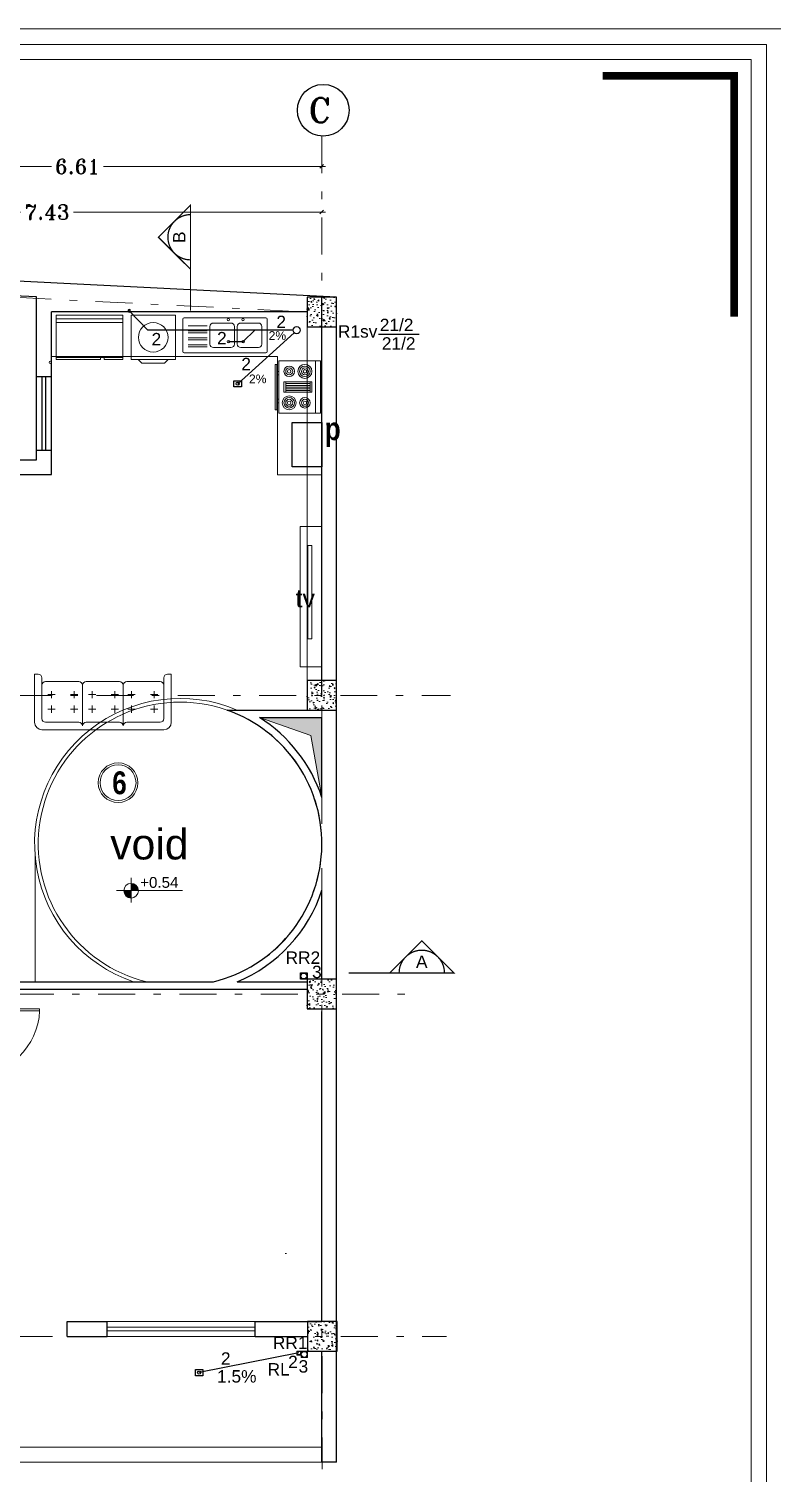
# Model space of a CAD drawing. Header units: inches. Extents: x 0 to 535, y -174 to 989.
# Drawn here: x 415.07 to 425.12, y -14.47 to 5.06 of the extents above; entities that cross this region are included whole.
import ezdxf
from ezdxf.enums import TextEntityAlignment as Align

# ---------------------------------------------------------------- set-up
doc = ezdxf.new("R2010")
doc.units = ezdxf.units.IN
doc.header["$MEASUREMENT"] = 0
doc.linetypes.add('DASHDOT', pattern=[1, 0.5, -0.25, 0, -0.25])
doc.linetypes.add('DASHDOT2', pattern=[0.5, 0.25, -0.125, 0, -0.125])
for name, color, linetype, lineweight in [('1', 1, 'Continuous', 9), ('AB', 1, 'DASHDOT2', 30), ('ax', 8, 'Continuous', 5), ('beton sabok', 9, 'Continuous', 5), ('dimension', 21, 'Continuous', 9), ('door', 1, 'Continuous', 5), ('FAZELAB', 1, 'Continuous', 30), ('font', 253, 'Continuous', 9), ('FUR', 252, 'Continuous', 5), ('Furniture', 175, 'Continuous', 5), ('kadr02$0$AEOCLG', 4, 'Continuous', 9), ('Kitchen', 7, 'Continuous', 5), ('wall', 51, 'Continuous', 25), ('window', 152, 'Continuous', 5)]:
    doc.layers.add(name, color=color, linetype=linetype, lineweight=lineweight)
doc.layers.add('Section', color=3, linetype='Continuous')
doc.styles.add('amir text b', font='swisscbo.ttf')
doc.styles.add('arial', font='arial.ttf')
doc.styles.add('ROMANT', font='romant')
doc.styles.get("Standard").update_dxf_attribs({"font": 'arial.ttf'})
doc.dimstyles.new('STANDARD$0', dxfattribs={"dimtxt": 0.2, "dimasz": 0.05, "dimexe": 0.05, "dimexo": 0.05, "dimgap": 0.05, "dimtad": 0, "dimzin": 0, "dimdsep": 46, "dimtxsty": 'ROMANT', "dimblk": 'OBLIQUE', "dimcen": 0, "dimdle": 0.05, "dimclrd": 256, "dimclre": 256, "dimclrt": 256, "dimadec": 0, "dimazin": 0, "dimtfac": 1, "dimtix": 1, "dimtofl": 0, "dimtmove": 1, "dimatfit": 3, "dimldrblk": 'OBLIQUE', "dimfxl": 1, "dimtolj": 1, "dimtzin": 0, "dimlwd": -1, "dimlwe": -1, "dimarcsym": 1})

# ---------------------------------------------------------------- blocks, each defined once
blk = doc.blocks.new('sofa25')
at = {"layer": 'Furniture'}
for p, q in [((0.825, 0.65), (-0.825, 0.65)), ((-0.275, 0.6), (-0.275, 0.05)), ((0.275, 0.05), (0.275, 0.6)), ((-0.925, 0.55), (-0.925, -0.1)), ((-0.825, -0.05), (-0.825, 0.5)), ((-0.775, 0.55), (-0.325, 0.55)), ((-0.694, 0.421), (-0.694, 0.322)), ((-0.389, 0.421), (-0.389, 0.322)), ((-0.225, 0.55), (0.225, 0.55)), ((-0.144, 0.421), (-0.144, 0.322)), ((0.161, 0.421), (0.161, 0.322)), ((0.325, 0.55), (0.775, 0.55)), ((0.389, 0.421), (0.389, 0.322)), ((0.694, 0.421), (0.694, 0.322)), ((0.825, 0.5), (0.825, -0.05)), ((0.925, -0.1), (0.925, 0.55)), ((-0.744, 0.372), (-0.644, 0.372)), ((-0.694, 0.226), (-0.694, 0.127)), ((-0.438, 0.372), (-0.339, 0.372)), ((-0.389, 0.226), (-0.389, 0.127)), ((-0.194, 0.372), (-0.094, 0.372)), ((-0.144, 0.226), (-0.144, 0.127)), ((0.112, 0.372), (0.211, 0.372)), ((0.161, 0.226), (0.161, 0.127)), ((0.438, 0.372), (0.339, 0.372)), ((0.389, 0.226), (0.389, 0.127)), ((0.744, 0.372), (0.644, 0.372)), ((0.694, 0.226), (0.694, 0.127)), ((-0.775, 0), (-0.325, 0)), ((-0.744, 0.176), (-0.644, 0.176)), ((-0.438, 0.176), (-0.339, 0.176)), ((-0.225, 0), (0.225, 0)), ((-0.194, 0.176), (-0.094, 0.176)), ((0.112, 0.176), (0.211, 0.176)), ((0.775, 0), (0.325, 0)), ((0.438, 0.176), (0.339, 0.176)), ((0.744, 0.176), (0.644, 0.176)), ((-0.925, -0.1), (-0.875, -0.1)), ((0.875, -0.1), (0.925, -0.1))]:
    blk.add_line(p, q, dxfattribs=at)
for centre, radius, start, end in [((-0.825, 0.55), 0.1, 90, 180), ((-0.325, 0.6), 0.05, 270, 0), ((-0.225, 0.6), 0.05, 180, 270), ((0.225, 0.6), 0.05, 270, 0), ((0.325, 0.6), 0.05, 180, 270), ((0.825, 0.55), 0.1, 0, 90), ((-0.775, 0.5), 0.05, 90, 180), ((0.775, 0.5), 0.05, 0, 90), ((-0.775, 0.05), 0.05, 180, 270), ((-0.325, 0.05), 0.05, 270, 0), ((-0.225, 0.05), 0.05, 180, 270), ((0.225, 0.05), 0.05, 270, 0), ((0.325, 0.05), 0.05, 180, 270), ((0.775, 0.05), 0.05, 270, 0), ((-0.875, -0.05), 0.05, 270, 0), ((0.875, -0.05), 0.05, 180, 270)]:
    blk.add_arc(centre, radius, start, end, dxfattribs=at)
blk = doc.blocks.new('ref12')
at = {"layer": 'Kitchen'}
for p, q in [((0, 0), (-0.9, 0)), ((-0.9, 0), (-0.9, -0.05)), ((0, -0.05), (0, 0)), ((-0.9, -0.05), (0, -0.05)), ((-0.9, -0.1), (-0.9, -0.05)), ((-0.9, -0.1), (-0.9, -0.6)), ((-0.9, -0.1), (0, -0.1)), ((0, -0.1), (0, -0.05)), ((0, -0.1), (0, -0.6)), ((-0.9, -0.57), (0, -0.57)), ((-0.3, -0.57), (-0.3, -0.6)), ((-0.25, -0.57), (-0.25, -0.6)), ((-0.9, -0.6), (-0.3, -0.6)), ((-0.25, -0.6), (0, -0.6))]:
    blk.add_line(p, q, dxfattribs=at)
blk = doc.blocks.new('co17')
at = {"layer": 'Kitchen'}
for p, q in [((-0.75, -0.075), (0, -0.075)), ((-0.45, -0.15), (-0.3, -0.15)), ((-0.425, -0.5), (-0.425, -0.15)), ((-0.4, -0.15), (-0.4, -0.5)), ((-0.375, -0.5), (-0.375, -0.15)), ((-0.35, -0.15), (-0.35, -0.5)), ((-0.325, -0.5), (-0.325, -0.15)), ((-0.6, -0.6), (-0.6, -0.625)), ((-0.55, -0.625), (-0.55, -0.6)), ((-0.3, -0.5), (-0.45, -0.5)), ((-0.2, -0.625), (-0.2, -0.6)), ((-0.15, -0.6), (-0.15, -0.625))]:
    blk.add_line(p, q, dxfattribs=at)
for points in [[(-0.75, -0.6), (-0.75, 0), (0, 0), (0, -0.6)], [(-0.45, -0.525), (-0.45, -0.125), (-0.3, -0.125), (-0.3, -0.525)], [(-0.7, -0.65), (-0.7, -0.625), (-0.05, -0.625), (-0.05, -0.65)]]:
    blk.add_lwpolyline(points, close=True, dxfattribs=at)
for centre, radius in [((-0.6, -0.225), 0.1), ((-0.6, -0.225), 0.075), ((-0.6, -0.225), 0.05), ((-0.6, -0.225), 0.025), ((-0.15, -0.225), 0.075), ((-0.15, -0.225), 0.05), ((-0.15, -0.225), 0.025), ((-0.6, -0.45), 0.075), ((-0.6, -0.45), 0.05), ((-0.15, -0.45), 0.1), ((-0.15, -0.45), 0.075), ((-0.15, -0.45), 0.05), ((-0.6, -0.45), 0.025), ((-0.15, -0.45), 0.025)]:
    blk.add_circle(centre, radius, dxfattribs=at)
blk = doc.blocks.new('WD_WIN4')
for p, q in [((-0.5, 0.5), (0.5, 0.5)), ((-0.5, 0.12), (0.5, 0.12)), ((-0.5, -0.12), (0.5, -0.12)), ((-0.5, -0.5), (0.5, -0.5))]:
    blk.add_line(p, q)
blk = doc.blocks.new('DR_D01')
for p, q in [((-0.45, 0.93), (-0.42, 0.93)), ((-0.45, 0.03), (-0.45, 0.93)), ((-0.42, 0.03), (-0.42, 0.93)), ((-0.5, 0.03), (-0.42, 0.03)), ((-0.5, 0.03), (-0.5, -0.03)), ((-0.45, 0.03), (-0.45, 0)), ((-0.45, 0), (-0.435, 0)), ((-0.435, 0), (-0.435, -0.03)), ((0.435, 0), (0.435, -0.03)), ((0.45, 0), (0.435, 0)), ((0.45, 0.03), (0.45, 0)), ((0.5, 0.03), (0.45, 0.03)), ((0.5, -0.03), (0.5, 0.03)), ((-0.435, -0.03), (-0.5, -0.03)), ((0.435, -0.03), (0.5, -0.03))]:
    blk.add_line(p, q)
blk.add_arc((-0.46, 0.021), 0.91, 0.5915, 87.4664)
blk = doc.blocks.new('beton')
at = {"layer": 'beton sabok'}
h = blk.add_hatch(dxfattribs=at)
h.set_pattern_fill('AR-CONC', color=256, scale=0.022857, angle=45)
h.set_pattern_definition([(95, (46.01481, 18.04323), (0.126069028, 0.105784475), [0.017142857, -0.18857143]), (40, (46.01481, 18.04323), (-0.14399821, 0.099147006), [0.013714286, -0.150857143]), (145.451444, (46.02532, 18.05205), (-0.01792918, 0.20493148), [0.014569187, -0.160261054]), (91.1842, (45.98248, 18.07555), (0.1992442, 0.14574029), [0.02571429, -0.28285714]), (141.635635, (45.9991, 18.0877), (-0.00637716, 0.30850552), [0.02185379, -0.24039172]), (36.184164, (45.98248, 18.07555), (-0.00637716, 0.30850552), [0.02057143, -0.22628571]), (66, (46.00673, 18.08364), (0.161547788, 0.03140171), [0.017142857, -0.18857143]), (11, (46.00673, 18.08364), (-0.07787625, 0.156527642), [0.013714286, -0.150857143]), (116.451445, (46.02019, 18.08625), (0.083671537, 0.18792935), [0.014569186, -0.160261054]), (82.5, (46.01481, 18.04323), (-0.0518384424, 0.055769101), [0, -0.149028571, 0, -0.153142857, 0, -0.151428571]), (52.5, (46.01481, 18.04323), (-0.021228101, 0.106265017), [0, -0.087314286, 0, -0.1456, 0, -0.057714286]), (12.5, (45.97877, 18.00719), (0.0899241525, 0.082633317), [0, -0.057142857, 0, -0.178285714, 0, -0.236571429]), (2.5, (45.9626, 17.99103), (0.07807771, 0.110436527), [0, -0.074285714, 0, -0.1184, 0, -0.168])])
h.paths.add_polyline_path([(326.844, 567.847), (327.244, 567.847), (327.244, 568.247), (326.844, 568.247)])
at = {"layer": 'wall'}
blk.add_lwpolyline([(327.244, 568.247), (327.244, 567.847), (326.844, 567.847), (326.844, 568.247)], close=True, dxfattribs=at)
blk = doc.blocks.new('_Oblique')
at = {"color": 0, "linetype": 'ByBlock', "lineweight": -2}
blk.add_line((-0.5, -0.5), (0.5, 0.5), dxfattribs=at)
blk = doc.blocks.new('*D167')
at = {"layer": 'Defpoints', "color": 0, "transparency": 16777216}
for p in [(32.954, 38.09), (32.763, 32.316), (32.926, 32.316)]:
    blk.add_point(p, dxfattribs=at)
at = {"layer": 'dimension', "transparency": 16777216}
for p, q in [((32.904, 38.09), (32.713, 38.09)), ((32.763, 38.14), (32.763, 35.563)), ((32.763, 32.266), (32.763, 34.844)), ((32.876, 32.316), (32.713, 32.316))]:
    blk.add_line(p, q, dxfattribs=at)
at = {"layer": 'dimension', "transparency": 16777216, "xscale": 0.05, "yscale": 0.05, "zscale": 0.05}
for p, rotation in [((32.763, 38.09), 90), ((32.763, 32.316), 270)]:
    blk.add_blockref('_Oblique', p, dxfattribs=dict(at, rotation=rotation))
at = {"layer": 'dimension', "transparency": 16777216, "insert": (32.763, 35.203), "char_height": 0.2, "attachment_point": 5, "rotation": 90, "style": 'ROMANT'}
blk.add_mtext('\\A1;5.77', dxfattribs=at)
blk = doc.blocks.new('*D168')
at = {"layer": 'Defpoints', "color": 0, "transparency": 16777216}
for p in [(32.467, 32.316), (32.406, 28.274), (32.763, 28.274)]:
    blk.add_point(p, dxfattribs=at)
at = {"layer": 'dimension', "transparency": 16777216}
for p, q in [((32.517, 32.316), (32.813, 32.316)), ((32.763, 32.366), (32.763, 30.664)), ((32.763, 28.224), (32.763, 29.926)), ((32.456, 28.274), (32.813, 28.274))]:
    blk.add_line(p, q, dxfattribs=at)
at = {"layer": 'dimension', "transparency": 16777216, "xscale": 0.05, "yscale": 0.05, "zscale": 0.05}
for p, rotation in [((32.763, 32.316), 90), ((32.763, 28.274), 270)]:
    blk.add_blockref('_Oblique', p, dxfattribs=dict(at, rotation=rotation))
at = {"layer": 'dimension', "transparency": 16777216, "insert": (32.763, 30.295), "char_height": 0.2, "attachment_point": 5, "rotation": 90, "style": 'ROMANT'}
blk.add_mtext('\\A1;4.04', dxfattribs=at)
blk = doc.blocks.new('*D169')
at = {"layer": 'Defpoints', "color": 0, "transparency": 16777216}
for p in [(33.172, 28.274), (32.763, 23.647), (33.172, 23.647)]:
    blk.add_point(p, dxfattribs=at)
at = {"layer": 'dimension', "transparency": 16777216}
for p, q in [((32.763, 28.324), (32.763, 26.325)), ((33.122, 28.274), (32.713, 28.274)), ((32.763, 23.597), (32.763, 25.596)), ((33.122, 23.647), (32.713, 23.647))]:
    blk.add_line(p, q, dxfattribs=at)
at = {"layer": 'dimension', "transparency": 16777216, "xscale": 0.05, "yscale": 0.05, "zscale": 0.05}
for p, rotation in [((32.763, 28.274), 90), ((32.763, 23.647), 270)]:
    blk.add_blockref('_Oblique', p, dxfattribs=dict(at, rotation=rotation))
at = {"layer": 'dimension', "transparency": 16777216, "insert": (32.763, 25.961), "char_height": 0.2, "attachment_point": 5, "rotation": 90, "style": 'ROMANT'}
blk.add_mtext('\\A1;4.63', dxfattribs=at)
blk = doc.blocks.new('*D170')
at = {"layer": 'Defpoints', "color": 0, "transparency": 16777216}
for p in [(38.306, 39.468), (38.306, 39.468), (33.975, 39.392)]:
    blk.add_point(p, dxfattribs=at)
at = {"layer": 'dimension', "transparency": 16777216}
for p, q in [((33.925, 39.468), (35.777, 39.468)), ((33.975, 39.442), (33.975, 39.518)), ((38.356, 39.468), (36.505, 39.468))]:
    blk.add_line(p, q, dxfattribs=at)
at = {"layer": 'dimension', "transparency": 16777216, "xscale": 0.05, "yscale": 0.05, "zscale": 0.05, "rotation": 180}
blk.add_blockref('_Oblique', (33.975, 39.468), dxfattribs=at)
at = {"layer": 'dimension', "transparency": 16777216, "xscale": 0.05, "yscale": 0.05, "zscale": 0.05}
blk.add_blockref('_Oblique', (38.306, 39.468), dxfattribs=at)
at = {"layer": 'dimension', "transparency": 16777216, "insert": (36.141, 39.468), "char_height": 0.2, "attachment_point": 5, "style": 'ROMANT'}
blk.add_mtext('\\A1;4.33', dxfattribs=at)
blk = doc.blocks.new('*D171')
at = {"layer": 'Defpoints', "color": 0, "transparency": 16777216}
for p in [(44.912, 39.597), (44.912, 39.469), (38.306, 38.703)]:
    blk.add_point(p, dxfattribs=at)
at = {"layer": 'dimension', "transparency": 16777216}
for p, q in [((38.256, 39.469), (41.259, 39.469)), ((38.306, 38.753), (38.306, 39.519)), ((44.962, 39.469), (41.959, 39.469)), ((44.912, 39.547), (44.912, 39.419))]:
    blk.add_line(p, q, dxfattribs=at)
at = {"layer": 'dimension', "transparency": 16777216, "xscale": 0.05, "yscale": 0.05, "zscale": 0.05, "rotation": 180}
blk.add_blockref('_Oblique', (38.306, 39.469), dxfattribs=at)
at = {"layer": 'dimension', "transparency": 16777216, "xscale": 0.05, "yscale": 0.05, "zscale": 0.05}
blk.add_blockref('_Oblique', (44.912, 39.469), dxfattribs=at)
at = {"layer": 'dimension', "transparency": 16777216, "insert": (41.609, 39.469), "char_height": 0.2, "attachment_point": 5, "style": 'ROMANT'}
blk.add_mtext('\\A1;6.61', dxfattribs=at)
blk = doc.blocks.new('*D172')
at = {"layer": 'Defpoints', "color": 0, "transparency": 16777216}
for p in [(37.481, 38.853), (44.912, 38.853), (44.912, 38.853)]:
    blk.add_point(p, dxfattribs=at)
at = {"layer": 'dimension', "transparency": 16777216}
for p, q in [((37.431, 38.853), (40.837, 38.853)), ((44.962, 38.853), (41.556, 38.853))]:
    blk.add_line(p, q, dxfattribs=at)
at = {"layer": 'dimension', "transparency": 16777216, "xscale": 0.05, "yscale": 0.05, "zscale": 0.05, "rotation": 180}
blk.add_blockref('_Oblique', (37.481, 38.853), dxfattribs=at)
at = {"layer": 'dimension', "transparency": 16777216, "xscale": 0.05, "yscale": 0.05, "zscale": 0.05}
blk.add_blockref('_Oblique', (44.912, 38.853), dxfattribs=at)
at = {"layer": 'dimension', "transparency": 16777216, "insert": (41.196, 38.853), "char_height": 0.2, "attachment_point": 5, "style": 'ROMANT'}
blk.add_mtext('\\A1;7.43', dxfattribs=at)
blk = doc.blocks.new('fgh')
at = {"layer": 'ax', "color": 67, "linetype": 'DASHDOT', "true_color": 0x727430}
for p, q in [((33.955, 39.879), (34.66, 22.701)), ((37.48, 39.879), (37.486, 31.832)), ((38.306, 39.881), (38.311, 21.997)), ((44.912, 39.879), (44.916, 21.85)), ((31.964, 38.14), (44.712, 37.501)), ((31.964, 32.316), (46.654, 32.316)), ((31.987, 28.274), (46.207, 28.274)), ((31.972, 23.647), (46.6, 23.647))]:
    blk.add_line(p, q, dxfattribs=at)
at = {"layer": 'dimension', "lineweight": -3}
for centre in [(33.974, 40.229), (37.418, 40.227), (38.343, 40.229), (44.932, 40.229), (31.615, 38.161), (31.614, 32.272), (31.628, 28.308), (31.625, 23.715)]:
    blk.add_circle(centre, 0.35, dxfattribs=at)
at = {"xscale": -1}
for p in [(361.082, -530.002), (364.525, -530.173), (371.957, -530.545), (361.334, -535.73), (365.352, -535.731), (371.957, -535.729), (361.503, -539.773), (365.353, -539.773), (371.958, -539.771), (361.709, -544.399), (365.361, -544.4), (371.963, -544.4)]:
    blk.add_blockref('beton', p, dxfattribs=at)
at = {"layer": 'dimension', "lineweight": -3, "style": 'ROMANT'}
for s, p in [('A', (33.82, 40.099)), ('B', (37.247, 40.054)), ('B', (38.173, 40.056)), ('C', (44.735, 40.062)), ('1', (31.466, 38.025)), ('2', (31.466, 32.136)), ('3', (31.48, 28.172)), ('4', (31.476, 23.579))]:
    blk.add_text(s, height=0.334, dxfattribs=at).set_placement(p)
at = {"layer": 'dimension'}
blk.add_text('/', height=0.139, dxfattribs=at).set_placement((37.508, 40.401))
for base, p1, p2, picture, middle in [((38.306, 39.468), (33.975, 39.392), (38.306, 39.468), '*D170', (36.141, 39.468)), ((44.912, 39.469), (38.306, 38.703), (44.912, 39.597), '*D171', (41.609, 39.469)), ((44.912, 38.853), (37.481, 38.853), (44.912, 38.853), '*D172', (41.196, 38.853))]:
    dim = blk.add_linear_dim(base=base, p1=p1, p2=p2, dimstyle='STANDARD$0', dxfattribs=at)
    dim.commit()
    dim.dimension.update_dxf_attribs({"geometry": picture, "text_midpoint": middle})
for base, p1, p2, picture, middle in [((32.763, 32.316), (32.954, 38.09), (32.926, 32.316), '*D167', (32.763, 35.203)), ((32.763, 28.274), (32.467, 32.316), (32.406, 28.274), '*D168', (32.763, 30.295)), ((32.763, 23.647), (33.172, 28.274), (33.172, 23.647), '*D169', (32.763, 25.961))]:
    dim = blk.add_linear_dim(base=base, p1=p1, p2=p2, angle=90, dimstyle='STANDARD$0', dxfattribs=at)
    dim.commit()
    dim.dimension.update_dxf_attribs({"geometry": picture, "text_midpoint": middle})

msp = doc.modelspace()

# ---------------------------------------------------------------- hatches: boundary and pattern name
at = {"layer": '1'}
h = msp.add_hatch(color=256, dxfattribs=at)
h.dxf.hatch_style = 1
h.paths.add_polyline_path([(419.029, -4.255), (418.185, -4.255), (418.88, -4.497), (419.029, -5.333)])
at = {"layer": 'font'}
h = msp.add_hatch(color=256, dxfattribs=at)
h.dxf.hatch_style = 1
h.paths.add_polyline_path([(416.548, -6.595, 0.413571), (416.448, -6.499), (416.448, -6.595)])
h.paths.add_polyline_path([(416.448, -6.696), (416.448, -6.595), (416.351, -6.595, 0.004741), (416.351, -6.597, 0.409311)])

# ---------------------------------------------------------------- linework, layer by layer
for p, q in [((415.173, -0.641), (415.173, 0.359)), ((415.249, -0.641), (415.249, 0.359)), ((415.297, -0.641), (415.297, 0.359)), ((415.373, -0.641), (415.373, 0.359))]:
    msp.add_line(p, q)
at = {"layer": '1'}
for p, q in [((418.88, -4.497), (418.185, -4.255)), ((419.029, -5.333), (418.88, -4.497))]:
    msp.add_line(p, q, dxfattribs=at)
for points in [[(412.336, -24.327), (425.043, -24.327), (425.043, 4.849), (404.599, 4.849), (404.599, -24.327), (412.336, -24.327)], [(424.838, -22.616), (424.838, 4.644), (404.805, 4.644), (404.805, -22.616)]]:
    msp.add_lwpolyline(points, dxfattribs=at)
at = {"layer": 'AB', "color": 7, "linetype": 'Continuous', "lineweight": 20}
msp.add_line((418.83, 1.03), (418.83, -3.754), dxfattribs=at)
at = {"layer": 'AB', "color": 1, "linetype": 'Continuous', "lineweight": 30}
msp.add_line((419.798, 0.928), (420.349, 0.928), dxfattribs=at)
for points in [[(417.842, 0.301), (417.942, 0.301), (417.942, 0.219), (417.842, 0.219)], [(417.321, -13.074), (417.421, -13.074), (417.421, -13.156), (417.321, -13.156)]]:
    msp.add_lwpolyline(points, close=True, dxfattribs=at)
for centre in [(417.892, 0.26), (417.371, -13.115)]:
    msp.add_circle(centre, 0.0217, dxfattribs=at)
at = {"layer": 'dimension', "color": 1, "linetype": 'Continuous', "lineweight": 30}
for p, q in [((418.629, -0.866), (418.629, -0.266)), ((418.629, -0.266), (419.029, -0.266)), ((419.029, -0.266), (419.029, -0.866)), ((419.029, -0.866), (418.629, -0.866))]:
    msp.add_line(p, q, dxfattribs=at)
at = {"layer": 'dimension', "const_width": 0.103}
msp.add_lwpolyline([(422.831, 4.423), (424.608, 4.423), (424.608, 1.167)], dxfattribs=at)
at = {"layer": 'door'}
for p, q in [((418.429, 0.63), (415.373, 0.63)), ((418.429, -0.973), (418.429, 0.63)), ((418.429, -0.973), (419.029, -0.973)), ((418.829, -4.155), (419.03, -4.155)), ((415.152, -6.13), (415.152, -7.829)), ((414.433, -14.124), (419.029, -14.124)), ((414.433, -14.324), (419.029, -14.324))]:
    msp.add_line(p, q, dxfattribs=at)
for radius, start, end in [(1.968, 66.8559, 251.3305), (1.918, 283.5706, 256.4294)]:
    msp.add_arc((417.113, -5.964), radius, start, end, dxfattribs=at)
at = {"layer": 'FAZELAB', "color": 1, "linetype": 'Continuous', "lineweight": 30}
for p, q in [((416.425, 1.246), (416.678, 0.983)), ((418.641, 0.983), (416.678, 0.983)), ((417.967, 0.829), (418.124, 0.983)), ((417.768, 0.829), (417.967, 0.829)), ((417.892, 0.26), (418.654, 0.95)), ((418.72, -12.849), (417.371, -13.115))]:
    msp.add_line(p, q, dxfattribs=at)
at = {"layer": 'FAZELAB', "color": 7, "linetype": 'Continuous', "lineweight": 20}
for p, q in [((418.693, -12.824), (418.837, -12.824)), ((418.693, -12.878), (418.693, -12.824)), ((418.75, -12.878), (418.693, -12.878)), ((418.75, -12.91), (418.75, -12.824)), ((418.837, -12.824), (418.837, -12.91)), ((418.837, -12.91), (418.75, -12.91))]:
    msp.add_line(p, q, dxfattribs=at)
at = {"layer": 'FAZELAB', "color": 1, "linetype": 'Continuous', "lineweight": 30}
msp.add_lwpolyline([(418.743, -7.707), (418.831, -7.707), (418.831, -7.795), (418.743, -7.795)], close=True, dxfattribs=at)
for centre, radius in [((418.69, 0.983), 0.0488), ((418.786, -7.75), 0.04), ((418.72, -12.849), 0.0255), ((418.792, -12.868), 0.04)]:
    msp.add_circle(centre, radius, dxfattribs=at)
at = {"layer": 'font'}
for p, q in [((416.45, -6.422), (416.45, -6.756)), ((417.145, -6.595), (416.251, -6.595))]:
    msp.add_line(p, q, dxfattribs=at)
for centre, radius in [((416.274, -5.136), 0.268), ((416.274, -5.136), 0.243), ((416.45, -6.597), 0.0988)]:
    msp.add_circle(centre, radius, dxfattribs=at)
at = {"layer": 'FUR', "color": 7}
for p, q in [((417.15, 0.696), (417.15, 1.133)), ((417.169, 1.152), (418.271, 1.152)), ((417.222, 1.045), (417.478, 1.045)), ((417.516, 0.796), (417.516, 1.033)), ((417.564, 1.081), (417.801, 1.081)), ((417.849, 0.796), (417.849, 1.033)), ((417.887, 0.796), (417.887, 1.033)), ((417.934, 1.081), (418.172, 1.081)), ((418.219, 0.796), (418.219, 1.033)), ((418.29, 0.696), (418.29, 1.133)), ((417.222, 0.974), (417.478, 0.974)), ((417.222, 0.95), (417.478, 0.95)), ((417.222, 0.879), (417.478, 0.879)), ((417.222, 0.855), (417.478, 0.855)), ((417.222, 0.784), (417.478, 0.784)), ((417.169, 0.677), (418.271, 0.677)), ((417.222, 0.76), (417.478, 0.76)), ((417.564, 0.748), (417.801, 0.748)), ((417.934, 0.748), (418.172, 0.748))]:
    msp.add_line(p, q, dxfattribs=at)
at = {"layer": 'FUR', "color": 1, "lineweight": 30}
for start, end in [(0, 180), (180, 359.2549)]:
    msp.add_arc((416.425, 1.246), 0.0166, start, end, dxfattribs=at)
at = {"layer": 'FUR', "color": 7}
for centre, radius, start, end in [((417.169, 1.133), 0.019, 90, 180), ((417.564, 1.033), 0.0475, 90, 180), ((417.765, 1.127), 0.0166, 0, 180), ((417.765, 1.127), 0.0166, 180, 0), ((417.801, 1.033), 0.0475, 0, 90), ((417.934, 1.033), 0.0475, 90, 180), ((417.964, 1.127), 0.0166, 0, 180), ((417.964, 1.127), 0.0166, 180, 0), ((418.172, 1.033), 0.0475, 0, 90), ((418.271, 1.133), 0.019, 0, 90), ((417.564, 0.796), 0.0475, 180, 270), ((417.768, 0.829), 0.0166, 0, 180), ((417.768, 0.829), 0.0166, 180, 0), ((417.801, 0.796), 0.0475, 270, 0), ((417.934, 0.796), 0.0475, 180, 270), ((417.967, 0.829), 0.0166, 0, 180), ((417.967, 0.829), 0.0166, 180, 0), ((418.172, 0.796), 0.0475, 270, 0), ((417.169, 0.696), 0.019, 180, 270), ((418.271, 0.696), 0.019, 270, 0), ((415.357, 0.548), 0.0166, 0, 180), ((415.357, 0.548), 0.0166, 180, 0)]:
    msp.add_arc(centre, radius, start, end, dxfattribs=at)
at = {"layer": 'Furniture', "color": 7}
for p, q in [((416.45, 1.187), (417.05, 1.187)), ((416.45, 0.587), (416.45, 1.187)), ((416.45, 0.587), (416.45, 1.187)), ((416.45, 1.187), (417.05, 1.187)), ((417.05, 1.187), (417.05, 0.587)), ((417.05, 1.187), (417.05, 0.587)), ((417.05, 0.587), (416.45, 0.587)), ((417.05, 0.587), (416.45, 0.587)), ((416.596, 0.537), (416.546, 0.587)), ((416.596, 0.537), (416.546, 0.587)), ((416.95, 0.587), (416.9, 0.537)), ((416.95, 0.587), (416.9, 0.537)), ((416.9, 0.537), (416.596, 0.537)), ((416.9, 0.537), (416.596, 0.537)), ((418.533, -11.505), (418.553, -11.505))]:
    msp.add_line(p, q, dxfattribs=at)
at = {"layer": 'Furniture'}
for points in [[(418.737, -3.569), (419.029, -3.569), (419.029, -1.672), (418.737, -1.672)], [(418.843, -3.191), (418.897, -3.191), (418.897, -1.926), (418.843, -1.926)]]:
    msp.add_lwpolyline(points, close=True, dxfattribs=at)
at = {"layer": 'Furniture', "color": 7}
msp.add_circle((416.75, 0.887), 0.2, dxfattribs=at)
msp.add_circle((416.75, 0.887), 0.2, dxfattribs=at)
at = {"layer": 'kadr02$0$AEOCLG'}
msp.add_lwpolyline([(425.302, 5.059), (404.302, 5.059), (404.302, -24.641), (425.302, -24.641)], close=True, dxfattribs=at)
at = {"layer": 'Section', "color": 251, "const_width": 0.0173}
for points in [[(417.254, 1.808), (417.254, 2.674), (416.82, 2.241)], [(419.949, -7.708), (420.816, -7.708), (420.382, -7.275)]]:
    msp.add_lwpolyline(points, close=True, dxfattribs=at)
for points in [[(417.254, 1.935, -1), (417.254, 2.547, -1)], [(420.076, -7.708, -1), (420.689, -7.708, -1)]]:
    msp.add_lwpolyline(points, format="xyb", dxfattribs=at)
for points in [[(417.254, 1.833), (417.254, 1.25)], [(419.974, -7.708), (419.392, -7.708)]]:
    msp.add_lwpolyline(points, dxfattribs=at)
at = {"layer": 'wall'}
for p, q in [((419.229, 1.43), (407.933, 1.996)), ((415.173, 1.433), (412.173, 1.584)), ((415.173, 0.359), (415.173, 1.433)), ((419.029, -3.955), (419.029, 1.43)), ((419.229, -14.324), (419.229, 1.43)), ((418.829, 1.23), (415.373, 1.23)), ((415.373, 0.359), (415.373, 1.23)), ((419.029, 1.23), (419.029, 1.23)), ((419.029, -3.755), (419.029, 1.03)), ((415.173, 0.359), (415.373, 0.359)), ((414.434, -0.77), (415.173, -0.77)), ((415.173, -0.77), (415.173, -0.641)), ((415.173, -0.641), (415.373, -0.641)), ((415.373, -0.97), (415.373, -0.641)), ((414.434, -0.97), (415.373, -0.97)), ((417.749, -4.155), (418.829, -4.155)), ((418.185, -4.255), (419.029, -4.255)), ((419.029, -5.333), (419.029, -4.255)), ((419.029, -6.039), (419.029, -5.89)), ((419.029, -6.039), (419.029, -5.89)), ((419.029, -7.795), (419.029, -6.596)), ((414.233, -7.829), (417.563, -7.829)), ((414.333, -7.829), (417.563, -7.829)), ((414.333, -7.929), (418.829, -7.929)), ((417.885, -7.829), (418.829, -7.829)), ((415.584, -12.425), (416.128, -12.425)), ((415.584, -12.625), (415.584, -12.425)), ((416.128, -12.625), (416.128, -12.425)), ((418.128, -12.425), (419.029, -12.425)), ((418.128, -12.625), (418.128, -12.425)), ((415.584, -12.625), (416.128, -12.625)), ((418.128, -12.625), (418.829, -12.625)), ((419.029, -14.324), (419.029, -12.824)), ((419.229, -14.324), (419.029, -14.324))]:
    msp.add_line(p, q, dxfattribs=at)
at = {"layer": 'wall', "color": 7}
msp.add_line((419.029, -12.425), (419.029, -8.229), dxfattribs=at)
at = {"layer": 'wall'}
for radius, start, end in [(1.918, 283.5706, 70.6468), (2.018, 18.1284, 57.9053), (2.018, 292.4964, 341.8952)]:
    msp.add_arc((417.113, -5.964), radius, start, end, dxfattribs=at)

# ---------------------------------------------------------------- block references
at = {"layer": 'door', "color": 7}
msp.add_blockref('fgh', (374.117, -36.271), dxfattribs=at)
at = {"layer": 'Furniture'}
msp.add_blockref('ref12', (416.338, 1.186), dxfattribs=at)
at = {"layer": 'Furniture', "xscale": 0.9448818897635647, "yscale": 0.9448818897635647, "zscale": 0.9448818897635647, "rotation": 270}
msp.add_blockref('co17', (419.014, -0.14), dxfattribs=at)
at = {"layer": 'Furniture', "xscale": -1, "rotation": 180}
msp.add_blockref('sofa25', (416.069, -3.769), dxfattribs=at)
at = {"layer": 'window', "rotation": 270}
msp.add_blockref('DR_D01', (414.283, -8.643), dxfattribs=at)
at = {"layer": 'window', "xscale": -2, "yscale": 0.2, "zscale": 2, "rotation": 180}
msp.add_blockref('WD_WIN4', (417.128, -12.525), dxfattribs=at)

# ---------------------------------------------------------------- texts
msp.add_text('void', height=0.4138).set_placement((416.168, -6.174))
at = {"layer": 'font', "color": 1}
for s, height, p in [('2', 0.168, (418.415, 1.012)), ('R1sv', 0.1676, (419.248, 0.883)), ('21/2', 0.1676, (419.814, 0.971)), ('2', 0.168, (416.727, 0.779)), ('2', 0.168, (417.613, 0.792)), ('2%%%', 0.1173, (418.311, 0.853)), ('21/2', 0.1676, (419.842, 0.721)), ('2', 0.168, (417.941, 0.442)), ('2%%%', 0.1173, (418.045, 0.267)), ('RR2', 0.1676, (418.54, -7.586)), ('3', 0.168, (418.898, -7.779)), ('RR1', 0.1676, (418.368, -12.796)), ('2', 0.168, (417.665, -13.008)), ('2', 0.168, (418.574, -13.054)), ('1.5%%%', 0.1676, (417.613, -13.249)), ('RL', 0.1676, (418.297, -13.154)), ('3', 0.168, (418.716, -13.114))]:
    msp.add_text(s, height=height, dxfattribs=at).set_placement(p)
at = {"layer": 'font'}
msp.add_text('+0.54', height=0.1466, dxfattribs=at).set_placement((416.573, -6.558))
at = {"layer": 'font', "color": 1, "insert": (419.069, -0.195), "char_height": 0.309, "attachment_point": 1, "style": 'amir text b'}
msp.add_mtext_dynamic_manual_height_columns('p', width=0.24694, gutter_width=1.031, heights=[0], dxfattribs=at)
at = {"layer": 'font', "insert": (416.195, -4.983), "char_height": 0.309, "attachment_point": 1, "style": 'amir text b'}
msp.add_mtext_dynamic_manual_height_columns('6', width=0.24694, gutter_width=1.031, heights=[0], dxfattribs=at)
at = {"layer": 'Furniture'}
msp.add_text('tv', height=0.2425, rotation=360, dxfattribs=at).set_placement((418.674, -2.764))
at = {"layer": 'Section', "style": 'arial', "flags": 4}
msp.add_attdef('B', text='A', height=0.167, rotation=90, dxfattribs=at).set_placement((417.102, 2.241), align=Align.MIDDLE)
msp.add_attdef('A', text='A', height=0.167, dxfattribs=at).set_placement((420.382, -7.557), align=Align.MIDDLE)

doc.saveas('drawing.dxf')
